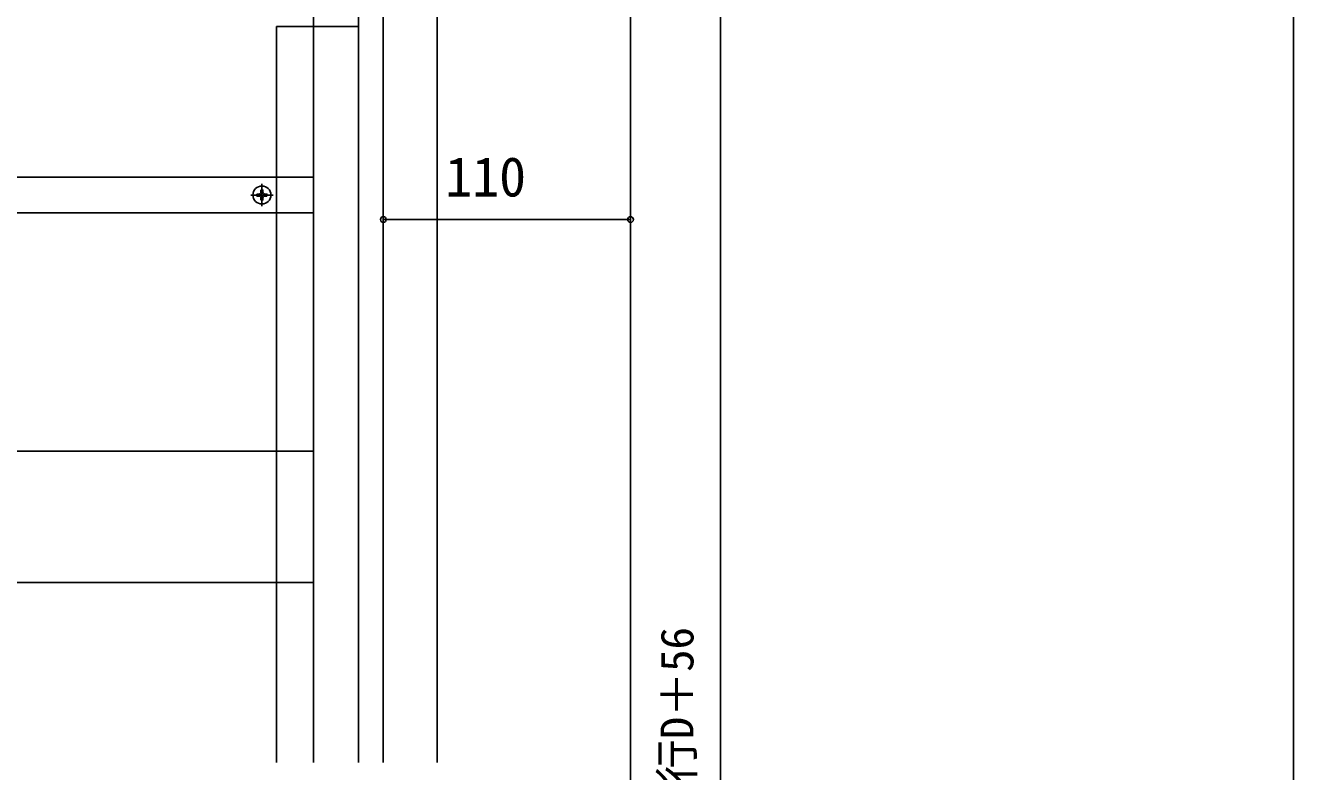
# Model space of a CAD drawing. Units: millimetres, scale not verified. Extents: x -1050 to 1050, y -1571 to 1561.
# Drawn here: x 486 to 1050, y -1068 to -736 of the extents above; entities that cross this region are included whole.
import ezdxf
from ezdxf.enums import TextEntityAlignment as Align

# ---------------------------------------------------------------- set-up
doc = ezdxf.new("R2010")
doc.units = ezdxf.units.MM
doc.header["$LTSCALE"] = 8
for name, color, linetype in [('0-4_YKK_12', 2, 'Continuous'), ('0-5_YKK_13', 4, 'Continuous'), ('0-6_YKK_D', 6, 'Continuous'), ('0-7_YKK_ZWAK', 7, 'Continuous')]:
    doc.layers.add(name, color=color, linetype=linetype)
doc.styles.add('ＭＳ ゴシック', font='')
doc.styles.get('ＭＳ ゴシック').set_extended_font_data('MS Gothic')

msp = doc.modelspace()

# ---------------------------------------------------------------- linework, layer by layer
at = {"layer": '0-4_YKK_12'}
for p, q in [((669, -1064.281), (669, -426.608)), ((645, -1064.281), (645, -680.3)), ((755, -1261.8), (755, -680.3)), ((634, -705.3), (634, -1064.281)), ((597.5, -736.8), (597.5, -1064.281)), ((597.5, -736.8), (634, -736.8))]:
    msp.add_line(p, q, dxfattribs=at)
at = {"layer": '0-5_YKK_13'}
for p, q in [((614, -1064.281), (614, -697.8)), ((-624.5, -803.8), (597.5, -803.8)), ((591, -816.8), (591, -806.8)), ((597.5, -803.8), (614, -803.8)), ((586, -811.8), (596, -811.8)), ((589.68, -811.36), (588.8, -811.36)), ((592.32, -812.24), (593.2, -812.24)), ((-624.5, -819.8), (597.5, -819.8)), ((597.5, -819.8), (614, -819.8)), ((-624.5, -925.8), (597.5, -925.8)), ((597.5, -925.8), (614, -925.8)), ((-624.5, -984.3), (597.5, -984.3)), ((597.5, -984.3), (614, -984.3))]:
    msp.add_line(p, q, dxfattribs=at)
for points in [[(588.8, -811.36), (588.8, -812.24), (589.68, -812.24)], [(591.44, -810.48), (591.44, -809.6), (590.56, -809.6), (590.56, -810.48)], [(593.2, -812.24), (593.2, -811.36), (592.32, -811.36)], [(590.56, -813.12), (590.56, -814), (591.44, -814), (591.44, -813.12)]]:
    msp.add_lwpolyline(points, dxfattribs=at)
msp.add_circle((591, -811.8), 4, dxfattribs=at)
for centre, start, end in [((589.68, -810.48), 270, 0), ((589.68, -813.12), 0, 90), ((592.32, -810.48), 180, 270), ((592.32, -813.12), 90, 180)]:
    msp.add_arc(centre, 0.88, start, end, dxfattribs=at)
at = {"layer": '0-6_YKK_D'}
for p, q in [((795, -675.8), (795, -1376.8)), ((645, -822.752), (755, -822.752))]:
    msp.add_line(p, q, dxfattribs=at)
for centre in [(645, -822.752), (755, -822.752)]:
    msp.add_circle(centre, 1.275, dxfattribs=at)
at = {"layer": '0-7_YKK_ZWAK'}
msp.add_lwpolyline([(-1050, -1570.8), (1050, -1570.8), (1050, 1489.2)], dxfattribs=at)

# ---------------------------------------------------------------- texts
at = {"layer": '0-6_YKK_D', "style": 'ＭＳ ゴシック'}
msp.add_text('110', height=17.6, dxfattribs=at).set_placement((672.591, -817.752), align=Align.BOTTOM_LEFT)
msp.add_text('奥行D＋56', height=14.66, rotation=90, dxfattribs=at).set_placement((787.386, -1093.97), align=Align.BOTTOM_LEFT)

doc.saveas('drawing.dxf')
